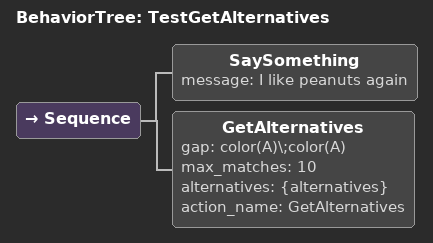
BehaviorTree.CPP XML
<?xml version="1.0" encoding="UTF-8"?>
<root BTCPP_format="4">
  <BehaviorTree ID="TestGetAlternatives">
    <Sequence>
      <SaySomething message="I like peanuts again"/>
      <GetAlternatives gap="color(A)\;color(A)"
              max_matches="10"
              alternatives="{alternatives}"
              action_name="GetAlternatives"/>
    </Sequence>
  </BehaviorTree>
</root>
